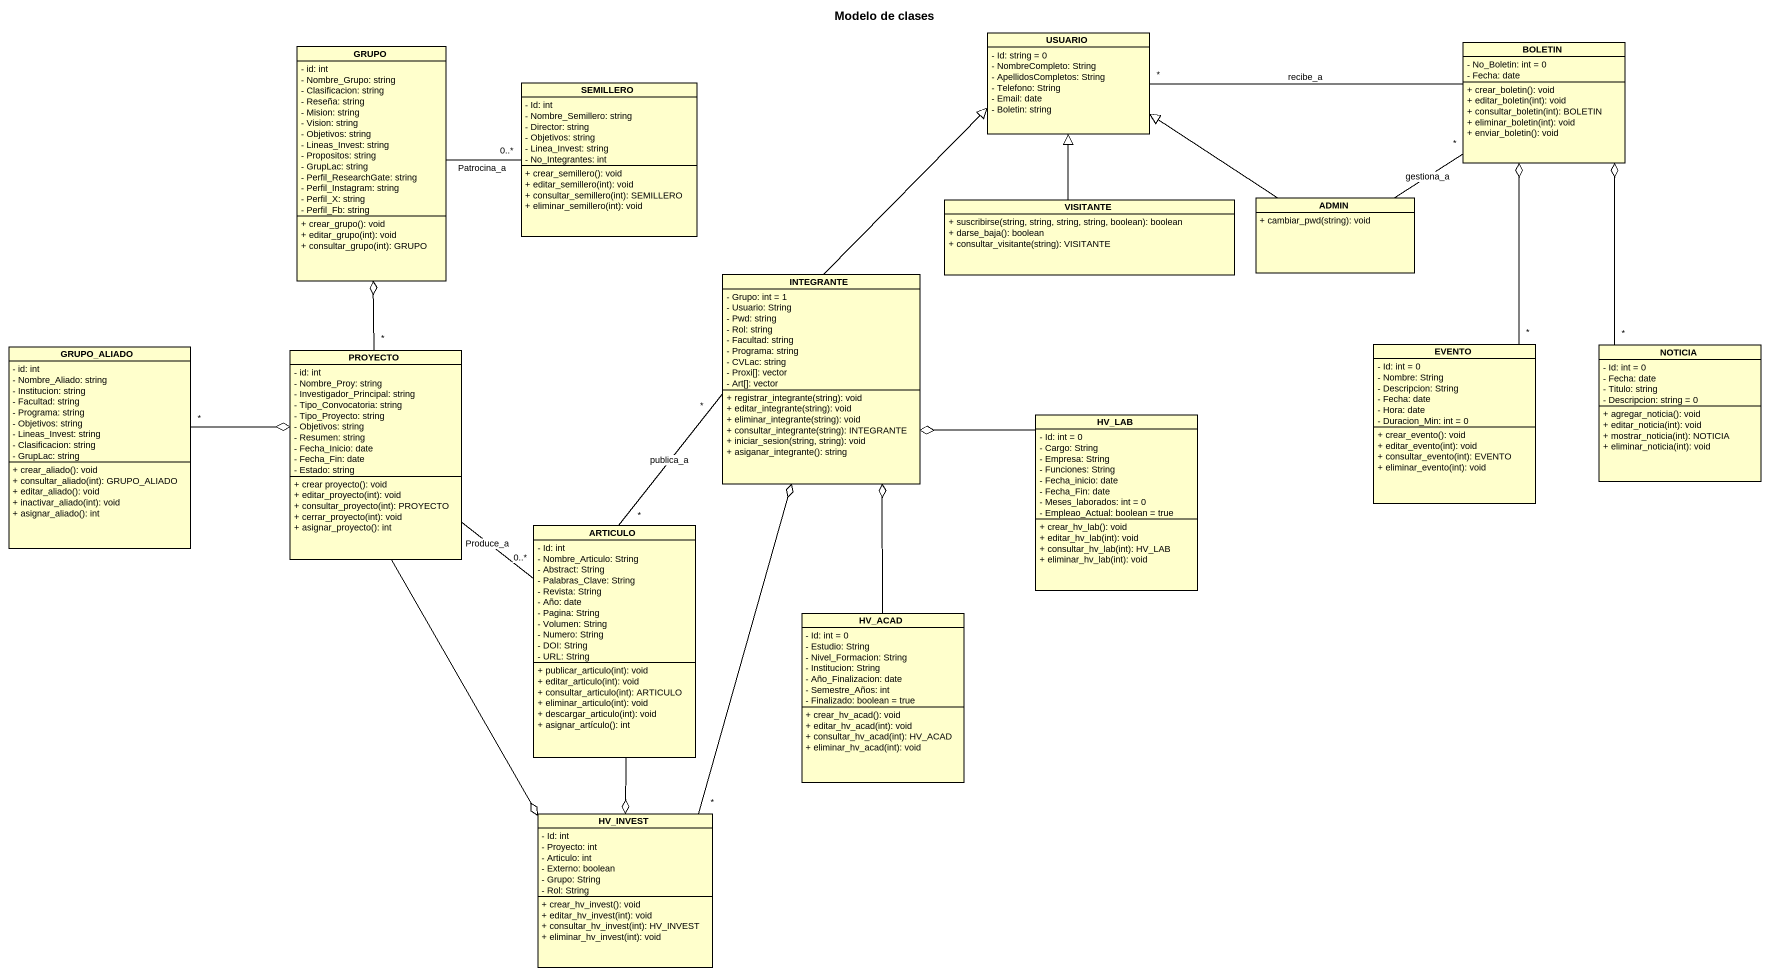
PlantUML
@startuml
title Modelo de clases
hide circle
hide empty members
skinparam classAttributeIconSize 0
class GRUPO {
  - id: int
  - Nombre_Grupo: string
  - Clasificacion: string
  - Reseña: string
  - Mision: string
  - Vision: string
  - Objetivos: string
  - Lineas_Invest: string
  - Propositos: string
  - GrupLac: string
  - Perfil_ResearchGate: string
  - Perfil_Instagram: string
  - Perfil_X: string
  - Perfil_Fb: string
  + crear_grupo(): void
  + editar_grupo(int): void
  + consultar_grupo(int): GRUPO
}
class USUARIO {
  - Id: string = 0
  - NombreCompleto: String
  - ApellidosCompletos: String
  - Telefono: String
  - Email: date
  - Boletin: string
}
class BOLETIN {
  - No_Boletin: int = 0
  - Fecha: date
  + crear_boletin(): void
  + editar_boletin(int): void
  + consultar_boletin(int): BOLETIN
  + eliminar_boletin(int): void
  + enviar_boletin(): void
}
class SEMILLERO {
  - Id: int
  - Nombre_Semillero: string
  - Director: string
  - Objetivos: string
  - Linea_Invest: string
  - No_Integrantes: int
  + crear_semillero(): void
  + editar_semillero(int): void
  + consultar_semillero(int): SEMILLERO
  + eliminar_semillero(int): void
}
class VISITANTE {
  + suscribirse(string, string, string, string, boolean): boolean
  + darse_baja(): boolean
  + consultar_visitante(string): VISITANTE
}
class ADMIN {
  + cambiar_pwd(string): void
}
class INTEGRANTE {
  - Grupo: int = 1
  - Usuario: String
  - Pwd: string
  - Rol: string
  - Facultad: string
  - Programa: string
  - CVLac: string
  - Proxi[]: vector
  - Art[]: vector
  + registrar_integrante(string): void
  + editar_integrante(string): void
  + eliminar_integrante(string): void
  + consultar_integrante(string): INTEGRANTE
  + iniciar_sesion(string, string): void
  + asiganar_integrante(): string
}
class GRUPO_ALIADO {
  - id: int
  - Nombre_Aliado: string
  - Institucion: string
  - Facultad: string
  - Programa: string
  - Objetivos: string
  - Lineas_Invest: string
  - Clasificacion: string
  - GrupLac: string
  + crear_aliado(): void
  + consultar_aliado(int): GRUPO_ALIADO
  + editar_aliado(): void
  + inactivar_aliado(int): void
  + asignar_aliado(): int
}
class PROYECTO {
  - id: int
  - Nombre_Proy: string
  - Investigador_Principal: string
  - Tipo_Convocatoria: string
  - Tipo_Proyecto: string
  - Objetivos: string
  - Resumen: string
  - Fecha_Inicio: date
  - Fecha_Fin: date
  - Estado: string
  + crear proyecto(): void
  + editar_proyecto(int): void
  + consultar_proyecto(int): PROYECTO
  + cerrar_proyecto(int): void
  + asignar_proyecto(): int
}
class EVENTO {
  - Id: int = 0
  - Nombre: String
  - Descripcion: String
  - Fecha: date
  - Hora: date
  - Duracion_Min: int = 0
  + crear_evento(): void
  + editar_evento(int): void
  + consultar_evento(int): EVENTO
  + eliminar_evento(int): void
}
class NOTICIA {
  - Id: int = 0
  - Fecha: date
  - Titulo: string
  - Descripcion: string = 0
  + agregar_noticia(): void
  + editar_noticia(int): void
  + mostrar_noticia(int): NOTICIA
  + eliminar_noticia(int): void
}
class HV_LAB {
  - Id: int = 0
  - Cargo: String
  - Empresa: String
  - Funciones: String
  - Fecha_inicio: date
  - Fecha_Fin: date
  - Meses_laborados: int = 0
  - Empleao_Actual: boolean = true
  + crear_hv_lab(): void
  + editar_hv_lab(int): void
  + consultar_hv_lab(int): HV_LAB
  + eliminar_hv_lab(int): void
}
class ARTICULO {
  - Id: int
  - Nombre_Articulo: String
  - Abstract: String
  - Palabras_Clave: String
  - Revista: String
  - Año: date
  - Pagina: String
  - Volumen: String
  - Numero: String
  - DOI: String
  - URL: String
  + publicar_articulo(int): void
  + editar_articulo(int): void
  + consultar_articulo(int): ARTICULO
  + eliminar_articulo(int): void
  + descargar_articulo(int): void
  + asignar_artículo(): int
}
class HV_ACAD {
  - Id: int = 0
  - Estudio: String
  - Nivel_Formacion: String
  - Institucion: String
  - Año_Finalizacion: date
  - Semestre_Años: int
  - Finalizado: boolean = true
  + crear_hv_acad(): void
  + editar_hv_acad(int): void
  + consultar_hv_acad(int): HV_ACAD
  + eliminar_hv_acad(int): void
}
class HV_INVEST {
  - Id: int
  - Proyecto: int
  - Articulo: int
  - Externo: boolean
  - Grupo: String
  - Rol: String
  + crear_hv_invest(): void
  + editar_hv_invest(int): void
  + consultar_hv_invest(int): HV_INVEST
  + eliminar_hv_invest(int): void
}
GRUPO -right- "0..*" SEMILLERO : Patrocina_a
USUARIO "*" -right- BOLETIN : recibe_a
BOLETIN "*" -- ADMIN : gestiona_a
VISITANTE -up-|> USUARIO
ADMIN -left-|> USUARIO
INTEGRANTE -up-|> USUARIO
GRUPO_ALIADO "*" -right-o PROYECTO
PROYECTO "*" -up-o GRUPO
PROYECTO -- "0..*" ARTICULO : Produce_a
PROYECTO --o HV_INVEST
EVENTO "*" -up-o BOLETIN
NOTICIA "*" -up-o BOLETIN
HV_LAB -left-o INTEGRANTE
ARTICULO "*" -up- "*" INTEGRANTE : publica_a
ARTICULO --o HV_INVEST
HV_ACAD -up-o INTEGRANTE
HV_INVEST "*" -up-o INTEGRANTE
@enduml
